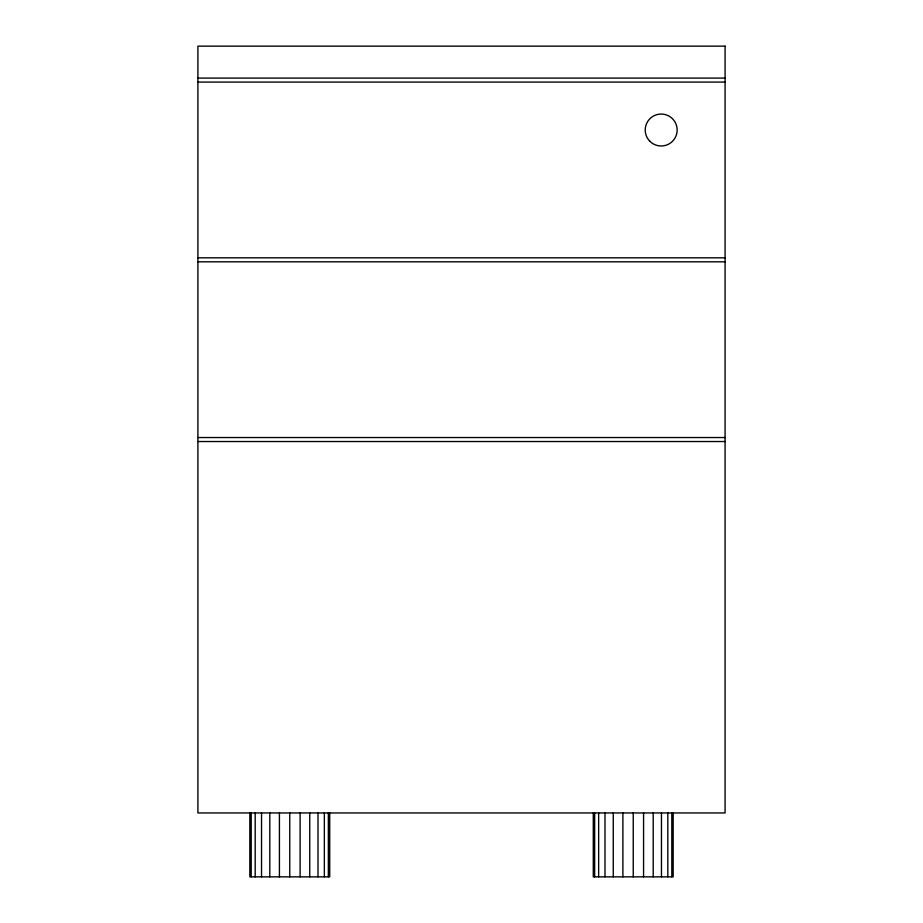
<?xml version="1.0" encoding="UTF-8"?>
<svg xmlns="http://www.w3.org/2000/svg" width="923" height="923" viewBox="0 0 923 923"><rect width="100%" height="100%" fill="white"/><g stroke="black" fill="none" stroke-linecap="round" stroke-linejoin="round"><path stroke-width="1.38" d="M197.914 78.097L725.086 78.097M197.914 82.089L725.086 82.089M197.914 257.817L725.086 257.817M197.914 261.809L725.086 261.809M197.914 437.537L725.086 437.537M197.914 441.529L725.086 441.529M673.167 812.955L673.167 876.85L593.293 876.85L593.293 812.955M671.806 812.955L671.806 876.85M667.814 812.955L667.814 876.85M661.468 812.955L661.468 876.85M653.196 812.955L653.196 876.85M643.573 812.955L643.573 876.85M633.236 812.955L633.236 876.85M622.898 812.955L622.898 876.85M613.264 812.955L613.264 876.85M604.992 812.955L604.992 876.85M598.646 812.955L598.646 876.85M594.654 812.955L594.654 876.85M329.707 812.955L329.707 876.85L249.833 876.85L249.833 812.955M328.346 812.955L328.346 876.85M324.354 812.955L324.354 876.85M318.008 812.955L318.008 876.85M309.736 812.955L309.736 876.85M300.102 812.955L300.102 876.85M289.764 812.955L289.764 876.85M279.427 812.955L279.427 876.85M269.804 812.955L269.804 876.85M261.532 812.955L261.532 876.85M255.186 812.955L255.186 876.85M251.194 812.955L251.194 876.85M725.086 46.15L197.914 46.15L197.914 812.955L725.086 812.955L725.086 46.15M649.896 141.311A15.979 15.979 0 0 0 676.617 134.158A15.979 15.979 0 0 0 657.049 114.59A15.979 15.979 0 0 0 649.896 141.311"/></g></svg>
